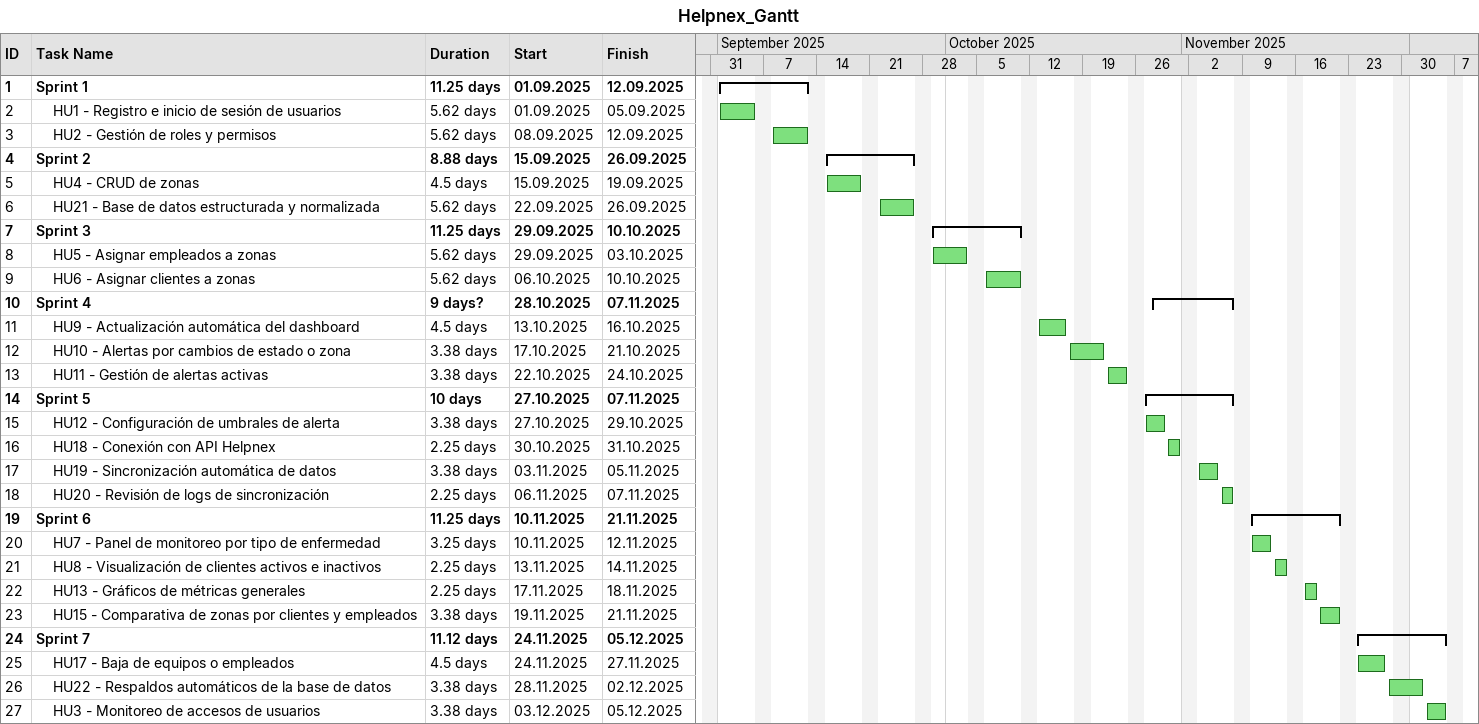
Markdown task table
Helpnex_Gantt

| ID | Level | Task | Duration | Start | Finish |
|---|---|---|---|---|---|
| 1 | 1 | **Sprint 1** | 11.25d | 2025-09-01 | 2025-09-12 |
| 2 | 2 | HU1 - Registro e inicio de sesión de usuarios | 5.62d | 2025-09-01 | 2025-09-05 |
| 3 | 2 | HU2 - Gestión de roles y permisos | 5.62d | 2025-09-08 | 2025-09-12 |
| 4 | 1 | **Sprint 2** | 8.88d | 2025-09-15 | 2025-09-26 |
| 5 | 2 | HU4 - CRUD de zonas | 4.5d | 2025-09-15 | 2025-09-19 |
| 6 | 2 | HU21 - Base de datos estructurada y normalizada | 5.62d | 2025-09-22 | 2025-09-26 |
| 7 | 1 | **Sprint 3** | 11.25d | 2025-09-29 | 2025-10-10 |
| 8 | 2 | HU5 - Asignar empleados a zonas | 5.62d | 2025-09-29 | 2025-10-03 |
| 9 | 2 | HU6 - Asignar clientes a zonas | 5.62d | 2025-10-06 | 2025-10-10 |
| 10 | 1 | **Sprint 4** | 9d? | 2025-10-28 | 2025-11-07 |
| 11 | 2 | HU9 - Actualización automática del dashboard | 4.5d | 2025-10-13 | 2025-10-16 |
| 12 | 2 | HU10 - Alertas por cambios de estado o zona | 3.38d | 2025-10-17 | 2025-10-21 |
| 13 | 2 | HU11 - Gestión de alertas activas | 3.38d | 2025-10-22 | 2025-10-24 |
| 14 | 1 | **Sprint 5** | 10d | 2025-10-27 | 2025-11-07 |
| 15 | 2 | HU12 - Configuración de umbrales de alerta | 3.38d | 2025-10-27 | 2025-10-29 |
| 16 | 2 | HU18 - Conexión con API Helpnex | 2.25d | 2025-10-30 | 2025-10-31 |
| 17 | 2 | HU19 - Sincronización automática de datos | 3.38d | 2025-11-03 | 2025-11-05 |
| 18 | 2 | HU20 - Revisión de logs de sincronización | 2.25d | 2025-11-06 | 2025-11-07 |
| 19 | 1 | **Sprint 6** | 11.25d | 2025-11-10 | 2025-11-21 |
| 20 | 2 | HU7 - Panel de monitoreo por tipo de enfermedad | 3.25d | 2025-11-10 | 2025-11-12 |
| 21 | 2 | HU8 - Visualización de clientes activos e inactivos | 2.25d | 2025-11-13 | 2025-11-14 |
| 22 | 2 | HU13 - Gráficos de métricas generales | 2.25d | 2025-11-17 | 2025-11-18 |
| 23 | 2 | HU15 - Comparativa de zonas por clientes y empleados | 3.38d | 2025-11-19 | 2025-11-21 |
| 24 | 1 | **Sprint 7** | 11.12d | 2025-11-24 | 2025-12-05 |
| 25 | 2 | HU17 - Baja de equipos o empleados | 4.5d | 2025-11-24 | 2025-11-27 |
| 26 | 2 | HU22 - Respaldos automáticos de la base de datos | 3.38d | 2025-11-28 | 2025-12-02 |
| 27 | 2 | HU3 - Monitoreo de accesos de usuarios | 3.38d | 2025-12-03 | 2025-12-05 |
